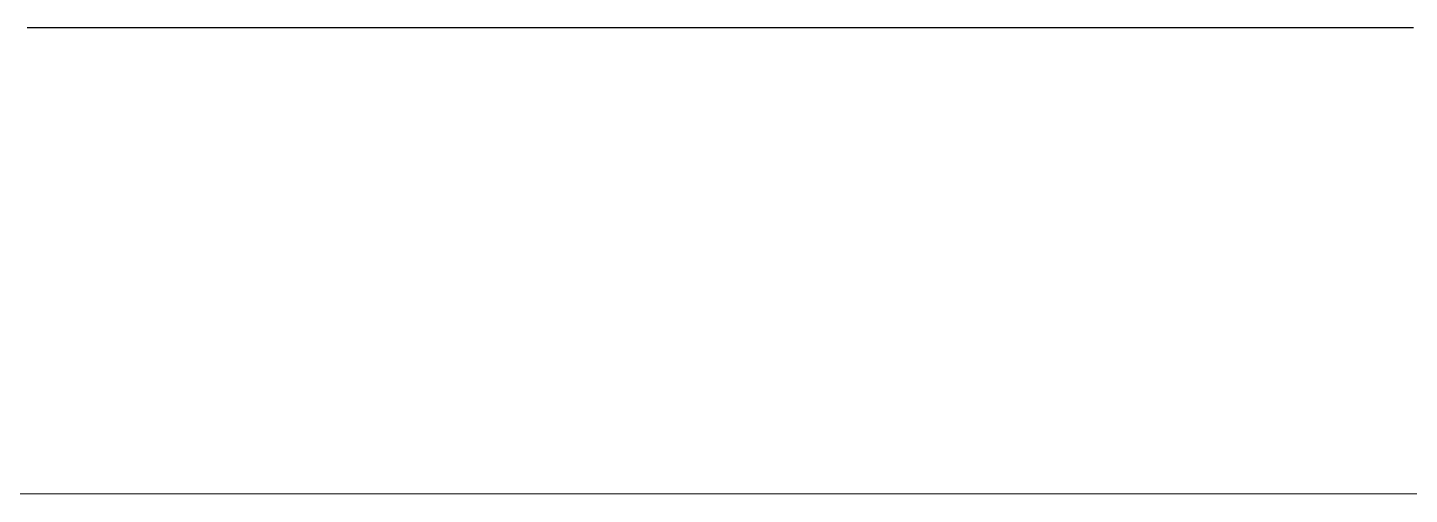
# Model space of a CAD drawing. Extents: x -53 to 325, y -116 to 23.
# Drawn here: x 276.04 to 300.52, y -99.22 to -90.94 of the extents above; entities that cross this region are included whole.
import ezdxf

# ---------------------------------------------------------------- set-up
doc = ezdxf.new("R2010")
doc.units = 0
for name, color, linetype in [('Shape059', 7, 'CONTINUOUS'), ('Shape2641', 7, 'CONTINUOUS'), ('Shape2642', 7, 'CONTINUOUS'), ('Shape2643', 7, 'CONTINUOUS'), ('Shape2644', 7, 'CONTINUOUS'), ('Shape2645', 7, 'CONTINUOUS'), ('Shape2646', 7, 'CONTINUOUS'), ('Shape2647', 7, 'CONTINUOUS'), ('Shape2648', 7, 'CONTINUOUS'), ('Shape2649', 7, 'CONTINUOUS'), ('Shape2650', 7, 'CONTINUOUS'), ('Shape2651', 7, 'CONTINUOUS'), ('Shape2652', 7, 'CONTINUOUS'), ('Shape2653', 7, 'CONTINUOUS'), ('Shape2654', 7, 'CONTINUOUS'), ('Shape2655', 7, 'CONTINUOUS'), ('Shape2656', 7, 'CONTINUOUS'), ('Shape2657', 7, 'CONTINUOUS'), ('Shape2658', 7, 'CONTINUOUS'), ('Shape2659', 7, 'CONTINUOUS'), ('Shape2660', 7, 'CONTINUOUS'), ('Shape2661', 7, 'CONTINUOUS'), ('Shape2662', 7, 'CONTINUOUS'), ('Shape2663', 7, 'CONTINUOUS'), ('Shape2664', 7, 'CONTINUOUS'), ('Shape2665', 7, 'CONTINUOUS'), ('Shape2666', 7, 'CONTINUOUS'), ('Shape2667', 7, 'CONTINUOUS'), ('Shape2668', 7, 'CONTINUOUS'), ('Shape2669', 7, 'CONTINUOUS'), ('Shape2670', 7, 'CONTINUOUS'), ('Shape2671', 7, 'CONTINUOUS'), ('Shape2672', 7, 'CONTINUOUS'), ('Shape2673', 7, 'CONTINUOUS'), ('Shape2674', 7, 'CONTINUOUS'), ('Shape2675', 7, 'CONTINUOUS'), ('Shape2676', 7, 'CONTINUOUS'), ('Shape2677', 7, 'CONTINUOUS'), ('Shape2678', 7, 'CONTINUOUS'), ('Shape2679', 7, 'CONTINUOUS'), ('Shape2680', 7, 'CONTINUOUS'), ('Shape2681', 7, 'CONTINUOUS'), ('Shape2682', 7, 'CONTINUOUS'), ('Shape2683', 7, 'CONTINUOUS'), ('Shape2684', 7, 'CONTINUOUS'), ('Shape2685', 7, 'CONTINUOUS'), ('Shape2686', 7, 'CONTINUOUS'), ('Shape2687', 7, 'CONTINUOUS'), ('Shape2688', 7, 'CONTINUOUS'), ('Shape2689', 7, 'CONTINUOUS'), ('Shape2690', 7, 'CONTINUOUS'), ('Shape2691', 7, 'CONTINUOUS'), ('Shape2692', 7, 'CONTINUOUS'), ('Shape2693', 7, 'CONTINUOUS'), ('Shape2694', 7, 'CONTINUOUS'), ('Shape2695', 7, 'CONTINUOUS'), ('Shape2696', 7, 'CONTINUOUS'), ('Shape2697', 7, 'CONTINUOUS'), ('Shape2698', 7, 'CONTINUOUS'), ('Shape2699', 7, 'CONTINUOUS'), ('Shape2700', 7, 'CONTINUOUS'), ('Shape2701', 7, 'CONTINUOUS'), ('Shape2702', 7, 'CONTINUOUS'), ('Shape2703', 7, 'CONTINUOUS'), ('Shape2704', 7, 'CONTINUOUS'), ('Shape2705', 7, 'CONTINUOUS'), ('Shape2706', 7, 'CONTINUOUS'), ('Shape2707', 7, 'CONTINUOUS'), ('Shape2708', 7, 'CONTINUOUS'), ('Shape2709', 7, 'CONTINUOUS'), ('Shape2710', 7, 'CONTINUOUS'), ('Shape2711', 7, 'CONTINUOUS'), ('Shape2712', 7, 'CONTINUOUS'), ('Shape2713', 7, 'CONTINUOUS'), ('Shape2714', 7, 'CONTINUOUS'), ('Shape2715', 7, 'CONTINUOUS'), ('Shape2716', 7, 'CONTINUOUS'), ('Shape2717', 7, 'CONTINUOUS'), ('Shape2718', 7, 'CONTINUOUS'), ('Shape2719', 7, 'CONTINUOUS'), ('Shape2720', 7, 'CONTINUOUS'), ('Shape2721', 7, 'CONTINUOUS'), ('Shape2722', 7, 'CONTINUOUS'), ('Shape2723', 7, 'CONTINUOUS'), ('Shape2724', 7, 'CONTINUOUS'), ('Shape2725', 7, 'CONTINUOUS')]:
    doc.layers.add(name, color=color, linetype=linetype)

msp = doc.modelspace()

# ---------------------------------------------------------------- linework, layer by layer
at = {"layer": 'Shape059'}
msp.add_line((221.264, -99.2173), (321.9, -99.1996), dxfattribs=at)
at = {"layer": 'Shape2641'}
msp.add_line((276.029, -90.9424), (276.174, -90.9424), dxfattribs=at)
at = {"layer": 'Shape2642'}
msp.add_line((276.174, -90.9424), (276.32, -90.9424), dxfattribs=at)
at = {"layer": 'Shape2643'}
msp.add_line((276.32, -90.9424), (276.466, -90.9424), dxfattribs=at)
at = {"layer": 'Shape2644'}
msp.add_line((276.466, -90.9424), (276.612, -90.9424), dxfattribs=at)
at = {"layer": 'Shape2645'}
msp.add_line((276.612, -90.9424), (276.759, -90.9424), dxfattribs=at)
at = {"layer": 'Shape2646'}
msp.add_line((276.759, -90.9424), (276.906, -90.9424), dxfattribs=at)
at = {"layer": 'Shape2647'}
msp.add_line((276.906, -90.9424), (277.054, -90.9424), dxfattribs=at)
at = {"layer": 'Shape2648'}
msp.add_line((277.054, -90.9424), (277.202, -90.9424), dxfattribs=at)
at = {"layer": 'Shape2649'}
msp.add_line((277.202, -90.9424), (277.35, -90.9424), dxfattribs=at)
at = {"layer": 'Shape2650'}
msp.add_line((277.35, -90.9424), (277.498, -90.9424), dxfattribs=at)
at = {"layer": 'Shape2651'}
msp.add_line((277.498, -90.9424), (277.647, -90.9424), dxfattribs=at)
at = {"layer": 'Shape2652'}
msp.add_line((277.647, -90.9424), (277.797, -90.9424), dxfattribs=at)
at = {"layer": 'Shape2653'}
msp.add_line((277.797, -90.9424), (277.946, -90.9424), dxfattribs=at)
at = {"layer": 'Shape2654'}
msp.add_line((277.946, -90.9424), (278.096, -90.9424), dxfattribs=at)
at = {"layer": 'Shape2655'}
msp.add_line((278.096, -90.9424), (278.247, -90.9424), dxfattribs=at)
at = {"layer": 'Shape2656'}
msp.add_line((278.247, -90.9424), (278.397, -90.9424), dxfattribs=at)
at = {"layer": 'Shape2657'}
msp.add_line((278.397, -90.9424), (278.548, -90.9424), dxfattribs=at)
at = {"layer": 'Shape2658'}
msp.add_line((278.548, -90.9424), (278.7, -90.9424), dxfattribs=at)
at = {"layer": 'Shape2659'}
msp.add_line((278.7, -90.9424), (279.003, -90.9424), dxfattribs=at)
at = {"layer": 'Shape2660'}
msp.add_line((279.003, -90.9424), (279.308, -90.9424), dxfattribs=at)
at = {"layer": 'Shape2661'}
msp.add_line((279.308, -90.9424), (279.614, -90.9424), dxfattribs=at)
at = {"layer": 'Shape2662'}
msp.add_line((279.614, -90.9424), (279.921, -90.9424), dxfattribs=at)
at = {"layer": 'Shape2663'}
msp.add_line((279.921, -90.9424), (280.229, -90.9424), dxfattribs=at)
at = {"layer": 'Shape2664'}
msp.add_line((280.229, -90.9424), (280.539, -90.9424), dxfattribs=at)
at = {"layer": 'Shape2665'}
msp.add_line((280.539, -90.9424), (280.849, -90.9424), dxfattribs=at)
at = {"layer": 'Shape2666'}
msp.add_line((280.849, -90.9424), (281.16, -90.9424), dxfattribs=at)
at = {"layer": 'Shape2667'}
msp.add_line((281.16, -90.9424), (281.473, -90.9424), dxfattribs=at)
at = {"layer": 'Shape2668'}
msp.add_line((281.473, -90.9424), (281.786, -90.9424), dxfattribs=at)
at = {"layer": 'Shape2669'}
msp.add_line((281.786, -90.9424), (282.1, -90.9424), dxfattribs=at)
at = {"layer": 'Shape2670'}
msp.add_line((282.1, -90.9424), (282.415, -90.9424), dxfattribs=at)
at = {"layer": 'Shape2671'}
msp.add_line((282.415, -90.9424), (282.73, -90.9424), dxfattribs=at)
at = {"layer": 'Shape2672'}
msp.add_line((282.73, -90.9424), (283.047, -90.9424), dxfattribs=at)
at = {"layer": 'Shape2673'}
msp.add_line((283.047, -90.9424), (283.364, -90.9424), dxfattribs=at)
at = {"layer": 'Shape2674'}
msp.add_line((283.364, -90.9424), (283.682, -90.9424), dxfattribs=at)
at = {"layer": 'Shape2675'}
msp.add_line((283.682, -90.9424), (284, -90.9424), dxfattribs=at)
at = {"layer": 'Shape2676'}
msp.add_line((284, -90.9424), (284.319, -90.9424), dxfattribs=at)
at = {"layer": 'Shape2677'}
msp.add_line((284.319, -90.9424), (284.639, -90.9424), dxfattribs=at)
at = {"layer": 'Shape2678'}
msp.add_line((284.639, -90.9424), (284.959, -90.9424), dxfattribs=at)
at = {"layer": 'Shape2679'}
msp.add_line((284.959, -90.9424), (285.279, -90.9424), dxfattribs=at)
at = {"layer": 'Shape2680'}
msp.add_line((285.279, -90.9424), (285.6, -90.9424), dxfattribs=at)
at = {"layer": 'Shape2681'}
msp.add_line((285.6, -90.9424), (285.921, -90.9424), dxfattribs=at)
at = {"layer": 'Shape2682'}
msp.add_line((285.921, -90.9424), (286.243, -90.9424), dxfattribs=at)
at = {"layer": 'Shape2683'}
msp.add_line((286.243, -90.9424), (286.888, -90.9424), dxfattribs=at)
at = {"layer": 'Shape2684'}
msp.add_line((286.888, -90.9424), (287.533, -90.9424), dxfattribs=at)
at = {"layer": 'Shape2685'}
msp.add_line((287.533, -90.9424), (288.179, -90.9424), dxfattribs=at)
at = {"layer": 'Shape2686'}
msp.add_line((288.179, -90.9424), (288.825, -90.9424), dxfattribs=at)
at = {"layer": 'Shape2687'}
msp.add_line((288.825, -90.9424), (289.471, -90.9424), dxfattribs=at)
at = {"layer": 'Shape2688'}
msp.add_line((289.471, -90.9424), (290.117, -90.9424), dxfattribs=at)
at = {"layer": 'Shape2689'}
msp.add_line((290.117, -90.9424), (290.762, -90.9424), dxfattribs=at)
at = {"layer": 'Shape2690'}
msp.add_line((290.762, -90.9424), (291.407, -90.9424), dxfattribs=at)
at = {"layer": 'Shape2691'}
msp.add_line((291.407, -90.9424), (291.728, -90.9424), dxfattribs=at)
at = {"layer": 'Shape2692'}
msp.add_line((291.728, -90.9424), (292.05, -90.9424), dxfattribs=at)
at = {"layer": 'Shape2693'}
msp.add_line((292.05, -90.9424), (292.371, -90.9424), dxfattribs=at)
at = {"layer": 'Shape2694'}
msp.add_line((292.371, -90.9424), (292.691, -90.9424), dxfattribs=at)
at = {"layer": 'Shape2695'}
msp.add_line((292.691, -90.9424), (293.011, -90.9424), dxfattribs=at)
at = {"layer": 'Shape2696'}
msp.add_line((293.011, -90.9424), (293.331, -90.9424), dxfattribs=at)
at = {"layer": 'Shape2697'}
msp.add_line((293.331, -90.9424), (293.65, -90.9424), dxfattribs=at)
at = {"layer": 'Shape2698'}
msp.add_line((293.65, -90.9424), (293.968, -90.9424), dxfattribs=at)
at = {"layer": 'Shape2699'}
msp.add_line((293.968, -90.9424), (294.286, -90.9424), dxfattribs=at)
at = {"layer": 'Shape2700'}
msp.add_line((294.286, -90.9424), (294.603, -90.9424), dxfattribs=at)
at = {"layer": 'Shape2701'}
msp.add_line((294.603, -90.9424), (294.92, -90.9424), dxfattribs=at)
at = {"layer": 'Shape2702'}
msp.add_line((294.92, -90.9424), (295.235, -90.9424), dxfattribs=at)
at = {"layer": 'Shape2703'}
msp.add_line((295.235, -90.9424), (295.55, -90.9424), dxfattribs=at)
at = {"layer": 'Shape2704'}
msp.add_line((295.55, -90.9424), (295.864, -90.9424), dxfattribs=at)
at = {"layer": 'Shape2705'}
msp.add_line((295.864, -90.9424), (296.177, -90.9424), dxfattribs=at)
at = {"layer": 'Shape2706'}
msp.add_line((296.177, -90.9424), (296.49, -90.9424), dxfattribs=at)
at = {"layer": 'Shape2707'}
msp.add_line((296.49, -90.9424), (296.801, -90.9424), dxfattribs=at)
at = {"layer": 'Shape2708'}
msp.add_line((296.801, -90.9424), (297.111, -90.9424), dxfattribs=at)
at = {"layer": 'Shape2709'}
msp.add_line((297.111, -90.9424), (297.42, -90.9424), dxfattribs=at)
at = {"layer": 'Shape2710'}
msp.add_line((297.42, -90.9424), (297.729, -90.9424), dxfattribs=at)
at = {"layer": 'Shape2711'}
msp.add_line((297.729, -90.9424), (298.036, -90.9424), dxfattribs=at)
at = {"layer": 'Shape2712'}
msp.add_line((298.036, -90.9424), (298.342, -90.9424), dxfattribs=at)
at = {"layer": 'Shape2713'}
msp.add_line((298.342, -90.9424), (298.647, -90.9424), dxfattribs=at)
at = {"layer": 'Shape2714'}
msp.add_line((298.647, -90.9424), (298.95, -90.9424), dxfattribs=at)
at = {"layer": 'Shape2715'}
msp.add_line((298.95, -90.9424), (299.101, -90.9424), dxfattribs=at)
at = {"layer": 'Shape2716'}
msp.add_line((299.101, -90.9424), (299.252, -90.9424), dxfattribs=at)
at = {"layer": 'Shape2717'}
msp.add_line((299.252, -90.9424), (299.403, -90.9424), dxfattribs=at)
at = {"layer": 'Shape2718'}
msp.add_line((299.403, -90.9424), (299.553, -90.9424), dxfattribs=at)
at = {"layer": 'Shape2719'}
msp.add_line((299.553, -90.9424), (299.703, -90.9424), dxfattribs=at)
at = {"layer": 'Shape2720'}
msp.add_line((299.703, -90.9424), (299.853, -90.9424), dxfattribs=at)
at = {"layer": 'Shape2721'}
msp.add_line((299.853, -90.9424), (300.002, -90.9424), dxfattribs=at)
at = {"layer": 'Shape2722'}
msp.add_line((300.002, -90.9424), (300.151, -90.9424), dxfattribs=at)
at = {"layer": 'Shape2723'}
msp.add_line((300.151, -90.9424), (300.3, -90.9424), dxfattribs=at)
at = {"layer": 'Shape2724'}
msp.add_line((300.3, -90.9424), (300.448, -90.9424), dxfattribs=at)
at = {"layer": 'Shape2725'}
msp.add_line((300.448, -90.9424), (300.596, -90.9424), dxfattribs=at)

doc.saveas('drawing.dxf')
